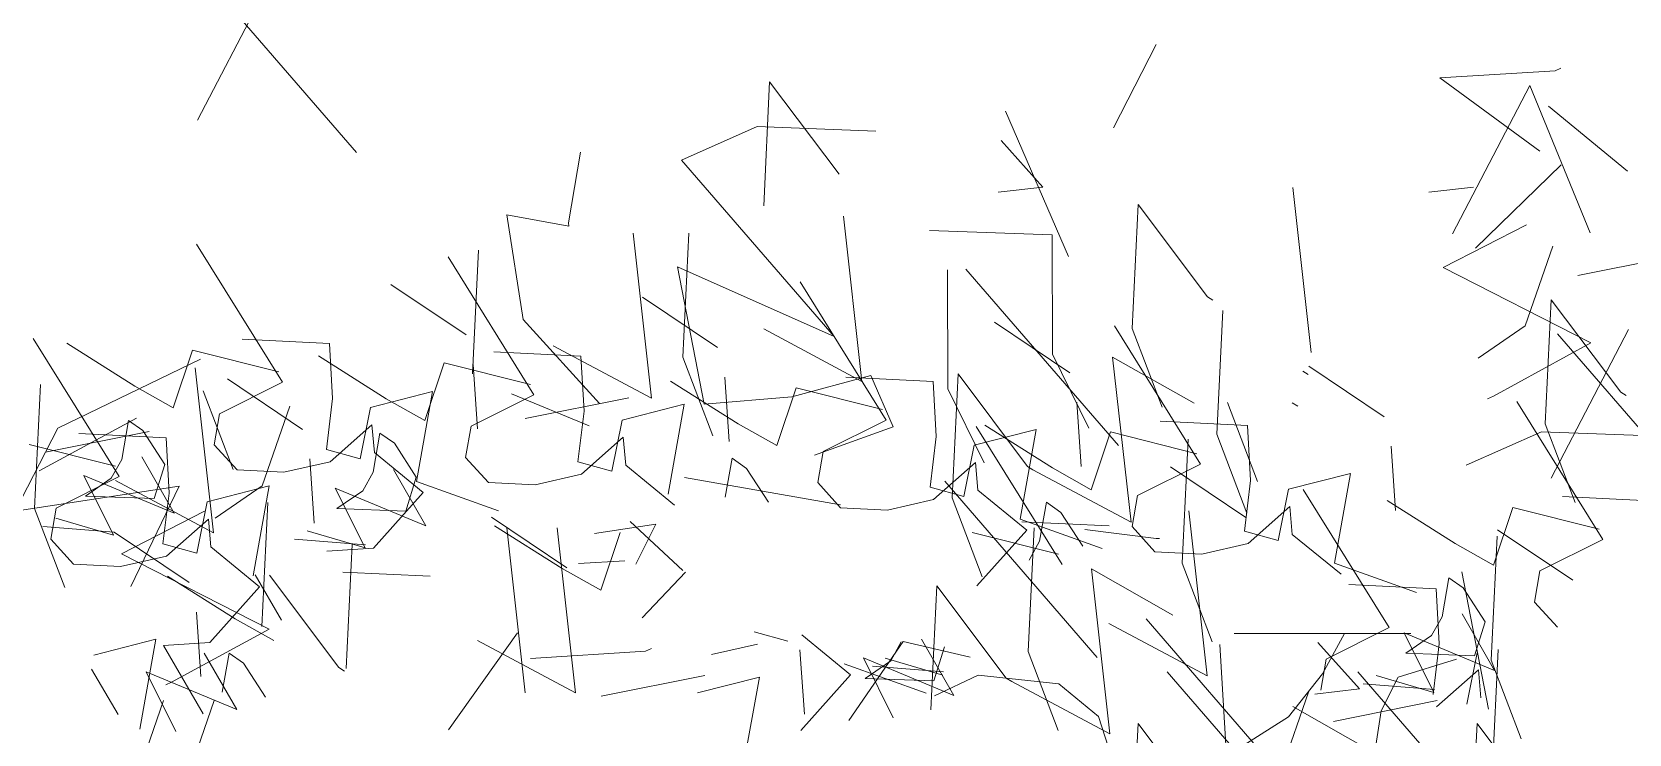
# Model space of a CAD drawing. Header units: inches. Extents: x 0.9 to 45.9, y 0.4 to 30.4.
# Drawn here: x 19.496 to 20.331, y 4.422 to 4.788 of the extents above; entities that cross this region are included whole.
import ezdxf

# ---------------------------------------------------------------- set-up
doc = ezdxf.new("R2010")
doc.units = ezdxf.units.IN
doc.header["$MEASUREMENT"] = 0
doc.layers.add('ARBOLES', color=3, linetype='Continuous', lineweight=0)

# ---------------------------------------------------------------- blocks, each defined once
blk = doc.blocks.new('drbsh')
at = {"layer": 'ARBOLES'}
for p, q in [((2065.48057, 1326.23717), (2065.5295, 1326.15859)), ((2065.62385, 1326.23001), (2065.67277, 1326.15143)), ((2065.63412, 1326.1855), (2065.59123, 1326.21427)), ((2065.77739, 1326.17834), (2065.73451, 1326.20711)), ((2065.82443, 1326.21569), (2065.87335, 1326.13711)), ((2065.97797, 1326.16402), (2065.93509, 1326.19279)), ((2066.00352, 1326.19063), (2066.05244, 1326.11205)), ((2065.38745, 1326.18347), (2065.43637, 1326.10489)), ((2065.40671, 1326.18077), (2065.4453, 1326.15636)), ((2065.50655, 1326.18304), (2065.55628, 1326.1806)), ((2065.55628, 1326.1806), (2065.55805, 1326.14926)), ((2065.46726, 1326.14399), (2065.47833, 1326.17689)), ((2065.47833, 1326.17689), (2065.52746, 1326.16449)), ((2065.54998, 1326.17361), (2065.58857, 1326.1492)), ((2065.64983, 1326.17588), (2065.69955, 1326.17344)), ((2065.69955, 1326.17344), (2065.70132, 1326.1421)), ((2065.61053, 1326.13683), (2065.6216, 1326.16973)), ((2065.6216, 1326.16973), (2065.67073, 1326.15733)), ((2065.64065, 1326.13205), (2065.63815, 1326.16875)), ((2065.78392, 1326.12489), (2065.78142, 1326.16159)), ((2065.85041, 1326.16156), (2065.90013, 1326.15912)), ((2066.15706, 1326.13896), (2066.11418, 1326.16773)), ((2065.4453, 1326.15636), (2065.4453, 1326.15636)), ((2065.4453, 1326.15636), (2065.46726, 1326.14399)), ((2065.5295, 1326.15859), (2065.49364, 1326.14068)), ((2065.54099, 1326.1318), (2065.49811, 1326.16057)), ((2065.57972, 1326.14426), (2065.61502, 1326.15327)), ((2065.61502, 1326.15327), (2065.60589, 1326.10211)), ((2065.75057, 1326.15929), (2065.78915, 1326.13488)), ((2065.81112, 1326.12251), (2065.82218, 1326.15541)), ((2065.82218, 1326.15541), (2065.87132, 1326.14301)), ((2065.90013, 1326.15912), (2065.90191, 1326.12778)), ((2065.55805, 1326.14926), (2065.55455, 1326.12039)), ((2065.55805, 1326.14926), (2065.55805, 1326.14926)), ((2065.5738, 1326.11506), (2065.57972, 1326.14426)), ((2065.58857, 1326.1492), (2065.58857, 1326.1492)), ((2065.58857, 1326.1492), (2065.61053, 1326.13683)), ((2065.67277, 1326.15143), (2065.63691, 1326.13352)), ((2065.72299, 1326.1371), (2065.75829, 1326.14611)), ((2065.75829, 1326.14611), (2065.74916, 1326.09495)), ((2065.9845, 1326.11057), (2065.982, 1326.14727)), ((2066.23276, 1326.14767), (2066.28168, 1326.06909)), ((2065.4379, 1326.11461), (2065.44177, 1326.13683)), ((2065.44177, 1326.13683), (2065.44996, 1326.13106)), ((2065.49364, 1326.14068), (2065.49057, 1326.12297)), ((2065.55661, 1326.11339), (2065.5804, 1326.13443)), ((2065.5804, 1326.13443), (2065.58184, 1326.11857)), ((2065.70132, 1326.1421), (2065.69782, 1326.11323)), ((2065.70132, 1326.1421), (2065.70132, 1326.1421)), ((2065.71707, 1326.1079), (2065.72299, 1326.1371)), ((2065.78915, 1326.13488), (2065.78915, 1326.13488)), ((2065.78915, 1326.13488), (2065.81112, 1326.12251)), ((2065.87335, 1326.13711), (2065.8375, 1326.1192)), ((2065.92966, 1326.13423), (2065.96824, 1326.10982)), ((2066.0295, 1326.1365), (2066.07922, 1326.13406)), ((2066.07922, 1326.13406), (2066.081, 1326.10272)), ((2065.41342, 1326.12934), (2065.46315, 1326.1269)), ((2065.44996, 1326.13106), (2065.46245, 1326.11176)), ((2065.46315, 1326.1269), (2065.46492, 1326.09556)), ((2065.58117, 1326.10745), (2065.58504, 1326.12967)), ((2065.58504, 1326.12967), (2065.59323, 1326.1239)), ((2065.63691, 1326.13352), (2065.63384, 1326.11581)), ((2065.69988, 1326.10623), (2065.72367, 1326.12727)), ((2065.72367, 1326.12727), (2065.72511, 1326.11141)), ((2065.90191, 1326.12778), (2065.89841, 1326.09891)), ((2065.90191, 1326.12778), (2065.90191, 1326.12778)), ((2065.92358, 1326.12278), (2065.95887, 1326.13179)), ((2065.92472, 1326.13335), (2065.97364, 1326.05477)), ((2065.95887, 1326.13179), (2065.94975, 1326.08063)), ((2065.99021, 1326.09745), (2066.00128, 1326.13035)), ((2066.00128, 1326.13035), (2066.05041, 1326.11795)), ((2065.3852, 1326.12319), (2065.43433, 1326.11079)), ((2065.46787, 1326.08411), (2065.44942, 1326.11619)), ((2065.49057, 1326.12297), (2065.50362, 1326.10869)), ((2065.55455, 1326.12039), (2065.5738, 1326.11506)), ((2065.58184, 1326.11857), (2065.60961, 1326.09587)), ((2065.59323, 1326.1239), (2065.60572, 1326.1046)), ((2065.63384, 1326.11581), (2065.64689, 1326.10153)), ((2065.8375, 1326.1192), (2065.83442, 1326.10149)), ((2065.91765, 1326.09358), (2065.92358, 1326.12278)), ((2066.1636, 1326.08551), (2066.16109, 1326.12221)), ((2065.43193, 1326.10392), (2065.4379, 1326.11461)), ((2065.46245, 1326.11176), (2065.45642, 1326.09242)), ((2065.50362, 1326.10869), (2065.53026, 1326.10736)), ((2065.53026, 1326.10736), (2065.55661, 1326.11339)), ((2065.54752, 1326.07835), (2065.54502, 1326.11505)), ((2065.57521, 1326.09676), (2065.58117, 1326.10745)), ((2065.61115, 1326.07695), (2065.59269, 1326.10903)), ((2065.69782, 1326.11323), (2065.71707, 1326.1079)), ((2065.72511, 1326.11141), (2065.75288, 1326.08871)), ((2065.78175, 1326.09313), (2065.78562, 1326.11535)), ((2065.78562, 1326.11535), (2065.79381, 1326.10958)), ((2065.79381, 1326.10958), (2065.80631, 1326.09028)), ((2065.90046, 1326.09191), (2065.92425, 1326.11295)), ((2065.92425, 1326.11295), (2065.92569, 1326.09709)), ((2065.96824, 1326.10982), (2065.96824, 1326.10982)), ((2065.96824, 1326.10982), (2065.99021, 1326.09745)), ((2066.05244, 1326.11205), (2066.01659, 1326.09414)), ((2066.07826, 1326.08168), (2066.03538, 1326.11045)), ((2066.10267, 1326.09772), (2066.13796, 1326.10673)), ((2066.13796, 1326.10673), (2066.12884, 1326.05557)), ((2065.43637, 1326.10489), (2065.40051, 1326.08698)), ((2065.41629, 1326.10553), (2065.46787, 1326.08411)), ((2065.43324, 1326.07148), (2065.41629, 1326.10553)), ((2065.41725, 1326.09382), (2065.43193, 1326.10392)), ((2065.48659, 1326.09056), (2065.52189, 1326.09957)), ((2065.52189, 1326.09957), (2065.51276, 1326.04841)), ((2065.55956, 1326.09837), (2065.61115, 1326.07695)), ((2065.57652, 1326.06432), (2065.55956, 1326.09837)), ((2065.60572, 1326.1046), (2065.5997, 1326.08526)), ((2065.60589, 1326.10211), (2065.65259, 1326.0855)), ((2065.64689, 1326.10153), (2065.67353, 1326.1002)), ((2065.67353, 1326.1002), (2065.69988, 1326.10623)), ((2065.83442, 1326.10149), (2065.84747, 1326.08721)), ((2065.89841, 1326.09891), (2065.91765, 1326.09358)), ((2066.081, 1326.10272), (2066.0775, 1326.07385)), ((2066.081, 1326.10272), (2066.081, 1326.10272)), ((2066.09674, 1326.06852), (2066.10267, 1326.09772)), ((2066.11098, 1326.09755), (2066.1599, 1326.01897)), ((2065.45642, 1326.09242), (2065.41725, 1326.09382)), ((2065.46492, 1326.09556), (2065.46142, 1326.06669)), ((2065.46492, 1326.09556), (2065.46492, 1326.09556)), ((2065.48067, 1326.06136), (2065.48659, 1326.09056)), ((2065.56052, 1326.08666), (2065.57521, 1326.09676)), ((2065.60961, 1326.09587), (2065.58127, 1326.06416)), ((2065.87411, 1326.08588), (2065.90046, 1326.09191)), ((2065.92569, 1326.09709), (2065.95346, 1326.07439)), ((2065.96084, 1326.06807), (2065.96471, 1326.09029)), ((2065.96471, 1326.09029), (2065.97291, 1326.08452)), ((2066.01659, 1326.09414), (2066.01352, 1326.07643)), ((2066.15889, 1326.09127), (2066.19748, 1326.06686)), ((2066.25874, 1326.09354), (2066.30846, 1326.0911)), ((2065.40051, 1326.08698), (2065.39744, 1326.06927)), ((2065.40036, 1326.08114), (2065.43324, 1326.07148)), ((2065.46348, 1326.05969), (2065.48727, 1326.08073)), ((2065.48727, 1326.08073), (2065.48871, 1326.06487)), ((2065.5997, 1326.08526), (2065.56052, 1326.08666)), ((2065.69143, 1326.05304), (2065.64854, 1326.08181)), ((2065.84747, 1326.08721), (2065.87411, 1326.08588)), ((2065.94975, 1326.08063), (2065.99645, 1326.06402)), ((2065.97291, 1326.08452), (2065.9854, 1326.06522)), ((2066.07955, 1326.06685), (2066.10334, 1326.08789)), ((2066.10334, 1326.08789), (2066.10479, 1326.07203)), ((2066.21944, 1326.05449), (2066.23051, 1326.08739)), ((2066.23051, 1326.08739), (2066.27965, 1326.07499)), ((2065.43353, 1326.07329), (2065.39306, 1326.07645)), ((2065.47641, 1326.04452), (2065.43353, 1326.07329)), ((2065.54363, 1326.07398), (2065.57652, 1326.06432)), ((2065.65027, 1326.07695), (2065.68886, 1326.05254)), ((2065.71082, 1326.04017), (2065.72189, 1326.07307)), ((2065.92248, 1326.07307), (2065.97161, 1326.06067)), ((2065.95346, 1326.07439), (2065.92512, 1326.04268)), ((2065.9507, 1326.07922), (2066.00042, 1326.07678)), ((2066.01352, 1326.07643), (2066.02656, 1326.06215)), ((2066.0775, 1326.07385), (2066.09674, 1326.06852)), ((2066.10479, 1326.07203), (2066.13256, 1326.04933)), ((2066.26452, 1326.04588), (2066.22164, 1326.07465)), ((2065.39744, 1326.06927), (2065.41049, 1326.05499)), ((2065.46142, 1326.06669), (2065.48067, 1326.06136)), ((2065.48871, 1326.06487), (2065.51648, 1326.04217)), ((2065.5768, 1326.06613), (2065.53633, 1326.06929)), ((2065.58127, 1326.06416), (2065.55485, 1326.06253)), ((2065.95488, 1326.05738), (2065.96084, 1326.06807)), ((2066.02656, 1326.06215), (2066.05321, 1326.06082)), ((2066.05321, 1326.06082), (2066.07955, 1326.06685)), ((2066.19748, 1326.06686), (2066.19748, 1326.06686)), ((2066.19748, 1326.06686), (2066.21944, 1326.05449)), ((2066.28168, 1326.06909), (2066.24582, 1326.05118)), ((2065.41049, 1326.05499), (2065.43713, 1326.05366)), ((2065.43713, 1326.05366), (2065.46348, 1326.05969)), ((2065.68886, 1326.05254), (2065.68886, 1326.05254)), ((2065.68886, 1326.05254), (2065.71082, 1326.04017)), ((2065.72454, 1326.057), (2065.69812, 1326.05537)), ((2066.12884, 1326.05557), (2066.17554, 1326.03896)), ((2065.46402, 1326.04831), (2065.50261, 1326.0239)), ((2065.51387, 1326.04891), (2065.52901, 1326.02309)), ((2065.56386, 1326.05058), (2065.61359, 1326.04814)), ((2066.13695, 1326.04342), (2066.18668, 1326.04098)), ((2066.19008, 1326.02511), (2066.19395, 1326.04733)), ((2066.19395, 1326.04733), (2066.20214, 1326.04156)), ((2066.24582, 1326.05118), (2066.24275, 1326.03347)), ((2065.51648, 1326.04217), (2065.48814, 1326.01046)), ((2066.18668, 1326.04098), (2066.18845, 1326.00964)), ((2066.20214, 1326.04156), (2066.21463, 1326.02226)), ((2065.48294, 1325.99107), (2065.48044, 1326.02777)), ((2066.18412, 1326.01442), (2066.19008, 1326.02511)), ((2066.22006, 1325.99461), (2066.2016, 1326.02669)), ((2066.24275, 1326.03347), (2066.2558, 1326.01919)), ((2065.50261, 1326.0239), (2065.50261, 1326.0239)), ((2065.50261, 1326.0239), (2065.52457, 1326.01153)), ((2065.79812, 1326.01657), (2065.81736, 1326.01124)), ((2066.1599, 1326.01897), (2066.12404, 1326.00106)), ((2066.16847, 1326.01603), (2066.22006, 1325.99461)), ((2066.18543, 1325.98198), (2066.16847, 1326.01603)), ((2066.21463, 1326.02226), (2066.20861, 1326.00292)), ((2065.42201, 1326.00328), (2065.45731, 1326.01229)), ((2065.45731, 1326.01229), (2065.44818, 1325.96113)), ((2065.48814, 1326.01046), (2065.46172, 1326.00883)), ((2065.46172, 1326.00883), (2065.48428, 1325.9699)), ((2065.77382, 1326.00354), (2065.80017, 1326.00957)), ((2065.8254, 1326.01475), (2065.85317, 1325.99205)), ((2065.88301, 1326.01105), (2065.85205, 1325.96611)), ((2065.87608, 1326.0001), (2065.88204, 1326.01079)), ((2065.92127, 1326.00212), (2065.88301, 1326.01105)), ((2065.91202, 1325.98029), (2065.89357, 1326.01237)), ((2065.9066, 1326.00794), (2065.90057, 1325.9886)), ((2066.16943, 1326.00432), (2066.18412, 1326.01442)), ((2066.18845, 1326.00964), (2066.18495, 1325.98077)), ((2066.18845, 1326.00964), (2066.18845, 1326.00964)), ((2065.5034, 1325.97236), (2065.48495, 1326.00444)), ((2065.49521, 1325.98215), (2065.49908, 1326.00437)), ((2065.49908, 1326.00437), (2065.50727, 1325.9986)), ((2065.50727, 1325.9986), (2065.51976, 1325.9793)), ((2065.8268, 1325.96959), (2065.8243, 1326.00629)), ((2065.84946, 1325.99829), (2065.89616, 1325.98168)), ((2065.86043, 1326.00171), (2065.91202, 1325.98029)), ((2065.87739, 1325.96766), (2065.86043, 1326.00171)), ((2065.8614, 1325.99), (2065.87608, 1326.0001)), ((2065.87287, 1326.00161), (2065.90575, 1325.99195)), ((2066.12404, 1326.00106), (2066.12097, 1325.98335)), ((2066.20861, 1326.00292), (2066.16943, 1326.00432)), ((2066.2042, 1325.97544), (2066.21012, 1326.00464)), ((2065.42075, 1325.99521), (2065.43589, 1325.96939)), ((2065.45181, 1325.99378), (2065.5034, 1325.97236)), ((2065.46877, 1325.95973), (2065.45181, 1325.99378)), ((2065.76587, 1325.9818), (2065.80117, 1325.99081)), ((2065.80117, 1325.99081), (2065.79204, 1325.93965)), ((2065.85317, 1325.99205), (2065.82483, 1325.96034)), ((2065.90057, 1325.9886), (2065.8614, 1325.99)), ((2065.90604, 1325.99375), (2065.86557, 1325.99692)), ((2066.15254, 1325.99164), (2066.18543, 1325.98198)), ((2066.18701, 1325.97377), (2066.2108, 1325.99481)), ((2066.2108, 1325.99481), (2066.21224, 1325.97895)), ((2066.18571, 1325.98378), (2066.14524, 1325.98695))]:
    blk.add_line(p, q, dxfattribs=at)

msp = doc.modelspace()

# ---------------------------------------------------------------- linework, layer by layer
at = {"layer": 'ARBOLES', "lineweight": 5}
for p, q in [((19.58275, 4.74229, -0.074), (19.62325, 4.81984, -0.074)), ((19.5861, 4.81766, -0.074), (19.66587, 4.72551, -0.074)), ((20.08413, 4.78181, -0.074), (20.06179, 4.73831, -0.074)), ((20.29578, 4.76954, -0.074), (20.29274, 4.76814, -0.074)), ((19.88201, 4.76238, -0.074), (19.87888, 4.69763, -0.074)), ((19.91832, 4.71409, -0.074), (19.88201, 4.76238, -0.074)), ((20.29274, 4.76814, -0.074), (20.23245, 4.76436, -0.074)), ((20.23245, 4.76436, -0.074), (20.28481, 4.72615, -0.074)), ((20.23913, 4.68289, -0.074), (20.27963, 4.76043, -0.074)), ((20.27963, 4.76043, -0.074), (20.3111, 4.68352, -0.074)), ((20.03832, 4.67103, -0.074), (20.00541, 4.74708, -0.074)), ((20.28932, 4.74967, -0.074), (20.33059, 4.71559, -0.074)), ((19.87542, 4.73893, -0.074), (19.83599, 4.72144, -0.074)), ((19.87542, 4.73893, -0.074), (19.87542, 4.73893, -0.074)), ((19.93759, 4.73655, -0.074), (19.87542, 4.73893, -0.074)), ((20.00312, 4.73162, -0.074), (20.02487, 4.70738, -0.074)), ((19.77689, 4.68865, -0.074), (19.78304, 4.72568, -0.074)), ((19.83599, 4.72144, -0.074), (19.91575, 4.62929, -0.074)), ((20.25124, 4.6754, -0.074), (20.29595, 4.71895, -0.074)), ((20.02487, 4.70738, -0.074), (20.00152, 4.70464, -0.074)), ((20.02487, 4.70738, -0.074), (20.02487, 4.70738, -0.074)), ((20.15557, 4.70706, -0.074), (20.16517, 4.62083, -0.074)), ((20.25016, 4.70738, -0.074), (20.22681, 4.70464, -0.074)), ((20.25016, 4.70738, -0.074), (20.25016, 4.70738, -0.074)), ((20.07472, 4.69826, -0.074), (20.07159, 4.63351, -0.074)), ((20.11103, 4.64998, -0.074), (20.07472, 4.69826, -0.074)), ((19.74449, 4.69279, -0.074), (19.7769, 4.68685, -0.074)), ((19.7531, 4.63814, -0.074), (19.74449, 4.69279, -0.074)), ((19.7769, 4.68685, -0.074), (19.77689, 4.68865, -0.074)), ((19.92062, 4.69207, -0.074), (19.93023, 4.60583, -0.074)), ((20.27776, 4.68759, -0.074), (20.23424, 4.66529, -0.074)), ((19.81054, 4.68327, -0.074), (19.82015, 4.59704, -0.074)), ((19.83977, 4.68327, -0.074), (19.83664, 4.61852, -0.074)), ((19.96555, 4.68464, -0.074), (20.02969, 4.68232, -0.074)), ((20.02969, 4.68232, -0.074), (20.02985, 4.6201, -0.074)), ((19.7297, 4.67447, -0.074), (19.72656, 4.60972, -0.074)), ((20.29157, 4.67639, -0.074), (20.27719, 4.63477, -0.074)), ((20.35889, 4.67198, -0.074), (20.30464, 4.66115, -0.074)), ((19.83382, 4.66569, -0.074), (19.84769, 4.59387, -0.074)), ((19.91575, 4.62929, -0.074), (19.83382, 4.66569, -0.074)), ((19.97499, 4.6641, -0.074), (19.97515, 4.60188, -0.074)), ((19.98466, 4.6644, -0.074), (20.06443, 4.57225, -0.074)), ((20.23424, 4.66529, -0.074), (20.31156, 4.62591, -0.074)), ((20.11387, 4.6482, -0.074), (20.11103, 4.64998, -0.074)), ((20.29079, 4.64845, -0.074), (20.28766, 4.5837, -0.074)), ((20.3271, 4.60016, -0.074), (20.29079, 4.64845, -0.074)), ((19.79297, 4.59425, -0.074), (19.7531, 4.63814, -0.074)), ((20.11904, 4.64291, -0.074), (20.11591, 4.57816, -0.074)), ((19.93023, 4.60583, -0.074), (19.87892, 4.63321, -0.074)), ((20.07159, 4.63351, -0.074), (20.0873, 4.59227, -0.074)), ((20.27719, 4.63477, -0.074), (20.25249, 4.61789, -0.074)), ((20.29069, 4.55531, -0.074), (20.3312, 4.63285, -0.074)), ((20.29404, 4.63068, -0.074), (20.37381, 4.53852, -0.074)), ((19.82015, 4.59704, -0.074), (19.76884, 4.62441, -0.074)), ((20.02985, 4.6201, -0.074), (20.04893, 4.58141, -0.074)), ((20.02985, 4.6201, -0.074), (20.02985, 4.6201, -0.074)), ((20.31156, 4.62591, -0.074), (20.26049, 4.59809, -0.074)), ((19.58441, 4.6174, -0.074), (19.50977, 4.58141, -0.074)), ((19.58158, 4.6129, -0.074), (19.59119, 4.52667, -0.074)), ((19.83664, 4.61852, -0.074), (19.85235, 4.57728, -0.074)), ((20.10394, 4.5944, -0.074), (20.06138, 4.6185, -0.074)), ((20.16373, 4.60945, -0.074), (20.16089, 4.61123, -0.074)), ((19.50074, 4.6041, -0.074), (19.4976, 4.53936, -0.074)), ((19.89363, 4.59779, -0.074), (19.93491, 4.60887, -0.074)), ((19.93491, 4.60887, -0.074), (19.94666, 4.58199, -0.074)), ((19.98054, 4.6097, -0.074), (19.97741, 4.54495, -0.074)), ((19.58566, 4.60093, -0.074), (19.60137, 4.55969, -0.074)), ((19.74696, 4.59931, -0.074), (19.78766, 4.58265, -0.074)), ((19.80844, 4.59729, -0.074), (19.75418, 4.58646, -0.074)), ((19.84769, 4.59387, -0.074), (19.89363, 4.59779, -0.074)), ((19.89363, 4.59779, -0.074), (19.89363, 4.59779, -0.074)), ((19.97515, 4.60188, -0.074), (19.99423, 4.5632, -0.074)), ((19.97515, 4.60188, -0.074), (19.97515, 4.60188, -0.074)), ((20.12145, 4.59477, -0.074), (20.13716, 4.55353, -0.074)), ((20.15819, 4.59285, -0.074), (20.15535, 4.59463, -0.074)), ((20.26049, 4.59809, -0.074), (20.25745, 4.5967, -0.074)), ((20.32993, 4.59838, -0.074), (20.3271, 4.60016, -0.074)), ((19.5508, 4.58666, -0.074), (19.49993, 4.55902, -0.074)), ((19.63103, 4.5929, -0.074), (19.61665, 4.55129, -0.074)), ((19.50977, 4.58141, -0.074), (19.48743, 4.53791, -0.074)), ((19.55746, 4.5797, -0.074), (19.50321, 4.56887, -0.074)), ((19.94666, 4.58199, -0.074), (19.90541, 4.56731, -0.074)), ((20.11591, 4.57816, -0.074), (20.13162, 4.53692, -0.074)), ((20.28567, 4.57952, -0.074), (20.24624, 4.56203, -0.074)), ((20.28567, 4.57952, -0.074), (20.28567, 4.57952, -0.074)), ((20.34785, 4.57714, -0.074), (20.28567, 4.57952, -0.074)), ((20.28766, 4.5837, -0.074), (20.30336, 4.54246, -0.074)), ((20.01968, 4.55964, -0.074), (20.01684, 4.56141, -0.074)), ((19.59119, 4.52667, -0.074), (19.53988, 4.55404, -0.074)), ((19.91907, 4.54134, -0.074), (19.83745, 4.55565, -0.074)), ((19.48743, 4.53791, -0.074), (19.5732, 4.55103, -0.074)), ((19.5732, 4.55103, -0.074), (19.54795, 4.49865, -0.074)), ((19.61665, 4.55129, -0.074), (19.59196, 4.53441, -0.074)), ((19.4976, 4.53936, -0.074), (19.51331, 4.49811, -0.074)), ((19.58648, 4.53806, -0.074), (19.54296, 4.51575, -0.074)), ((19.61962, 4.54253, -0.074), (19.61649, 4.47778, -0.074)), ((20.10115, 4.53814, -0.074), (20.11075, 4.4519, -0.074)), ((19.74449, 4.52934, -0.074), (19.7541, 4.44311, -0.074)), ((19.77091, 4.52934, -0.074), (19.78052, 4.44311, -0.074)), ((19.79034, 4.52638, -0.074), (19.82255, 4.53122, -0.074)), ((19.83654, 4.50704, -0.074), (19.80899, 4.53254, -0.074)), ((19.82255, 4.53122, -0.074), (19.812, 4.51021, -0.074)), ((19.82255, 4.53122, -0.074), (19.82255, 4.53122, -0.074)), ((20.0203, 4.52934, -0.074), (20.01717, 4.46459, -0.074)), ((20.0841, 4.5237, -0.074), (20.04685, 4.52834, -0.074)), ((19.66365, 4.52054, -0.074), (19.66052, 4.45579, -0.074)), ((20.0859, 4.52379, -0.074), (20.0841, 4.5237, -0.074)), ((20.26247, 4.52494, -0.074), (20.25934, 4.46019, -0.074)), ((19.54296, 4.51575, -0.074), (19.62028, 4.47638, -0.074)), ((19.65673, 4.45624, -0.074), (19.62043, 4.50453, -0.074)), ((19.81529, 4.48226, -0.074), (19.83805, 4.50607, -0.074)), ((20.09286, 4.48369, -0.074), (20.0503, 4.50779, -0.074)), ((20.0503, 4.50779, -0.074), (20.05991, 4.42156, -0.074)), ((20.24407, 4.50628, -0.074), (20.25794, 4.43446, -0.074)), ((19.96946, 4.49899, -0.074), (19.96633, 4.43424, -0.074)), ((20.00576, 4.45071, -0.074), (19.96946, 4.49899, -0.074)), ((20.11075, 4.4519, -0.074), (20.05944, 4.47928, -0.074)), ((20.07884, 4.48174, -0.074), (20.15861, 4.38958, -0.074)), ((19.62028, 4.47638, -0.074), (19.56921, 4.44856, -0.074)), ((19.75021, 4.47434, -0.074), (19.71405, 4.42371, -0.074)), ((19.78052, 4.44311, -0.074), (19.72921, 4.47048, -0.074)), ((20.12486, 4.47412, -0.074), (20.21726, 4.47412, -0.074)), ((20.16878, 4.46932, -0.074), (20.19053, 4.44507, -0.074)), ((19.81714, 4.46476, -0.074), (19.75685, 4.46097, -0.074)), ((19.82018, 4.46615, -0.074), (19.81714, 4.46476, -0.074)), ((20.01717, 4.46459, -0.074), (20.03287, 4.42335, -0.074)), ((20.26309, 4.46578, -0.074), (20.25996, 4.40103, -0.074)), ((19.65957, 4.45446, -0.074), (19.65673, 4.45624, -0.074)), ((19.84806, 4.45216, -0.074), (19.79381, 4.44133, -0.074)), ((20.08992, 4.45406, -0.074), (20.16969, 4.36191, -0.074)), ((20.18964, 4.45406, -0.074), (20.26941, 4.36191, -0.074)), ((20.25934, 4.46019, -0.074), (20.27504, 4.41895, -0.074)), ((19.56921, 4.44856, -0.074), (19.56616, 4.44717, -0.074)), ((20.0086, 4.44893, -0.074), (20.00576, 4.45071, -0.074)), ((20.05991, 4.42156, -0.074), (20.0086, 4.44893, -0.074)), ((20.19053, 4.44507, -0.074), (20.16717, 4.44234, -0.074)), ((20.19053, 4.44507, -0.074), (20.19053, 4.44507, -0.074)), ((19.56499, 4.43897, -0.074), (19.55061, 4.39736, -0.074)), ((19.59141, 4.43897, -0.074), (19.57703, 4.39736, -0.074)), ((20.16381, 4.44337, -0.074), (20.14943, 4.40176, -0.074)), ((20.19812, 4.41173, -0.074), (20.15557, 4.43583, -0.074)), ((20.23113, 4.43897, -0.074), (20.17688, 4.42813, -0.074)), ((20.07472, 4.42703, -0.074), (20.07159, 4.36228, -0.074)), ((20.11103, 4.37875, -0.074), (20.07472, 4.42703, -0.074)), ((20.25201, 4.42703, -0.074), (20.24888, 4.36228, -0.074)), ((20.28831, 4.37875, -0.074), (20.25201, 4.42703, -0.074)), ((19.71405, 4.42371, -0.074), (19.71405, 4.42371, -0.074))]:
    msp.add_line(p, q, dxfattribs=at)
at = {"layer": 'ARBOLES', "color": 40, "lineweight": 5}
for p, q in [((20.06138, 4.6185, -0.074), (20.07099, 4.53226, -0.074)), ((20.01684, 4.56141, -0.074), (19.98054, 4.6097, -0.074)), ((20.10082, 4.57565, -0.074), (20.09768, 4.5109, -0.074)), ((19.97358, 4.5537, -0.074), (20.05334, 4.46154, -0.074)), ((20.07099, 4.53226, -0.074), (20.01968, 4.55964, -0.074)), ((19.97741, 4.54495, -0.074), (19.99311, 4.50371, -0.074)), ((20.09768, 4.5109, -0.074), (20.11339, 4.46966, -0.074)), ((20.18266, 4.47409, -0.074), (20.17108, 4.45296, -0.074)), ((20.12095, 4.40993, -0.074), (20.11737, 4.46838, -0.074)), ((20.21076, 4.45127, -0.074), (20.24116, 4.4607, -0.074)), ((19.99111, 4.45229, -0.074), (19.96824, 4.44142, -0.074)), ((20.0333, 4.4477, -0.074), (19.99111, 4.45229, -0.074)), ((20.17108, 4.45296, -0.074), (20.15339, 4.43051, -0.074)), ((20.05391, 4.43069, -0.074), (20.0333, 4.4477, -0.074)), ((20.20184, 4.43361, -0.074), (20.21076, 4.45127, -0.074)), ((20.06325, 4.40233, -0.074), (20.05391, 4.43069, -0.074)), ((20.15339, 4.43051, -0.074), (20.12095, 4.40993, -0.074)), ((20.19829, 4.41107, -0.074), (20.20184, 4.43361, -0.074))]:
    msp.add_line(p, q, dxfattribs=at)

# ---------------------------------------------------------------- block references
at = {"layer": 'ARBOLES', "lineweight": 5, "xscale": 0.9180296296761412, "yscale": 0.9180296296761412, "zscale": 0.9180296296761412}
msp.add_blockref('drbsh', (-1876.59006, -1212.84753, -0.074), dxfattribs=at)

doc.saveas('drawing.dxf')
